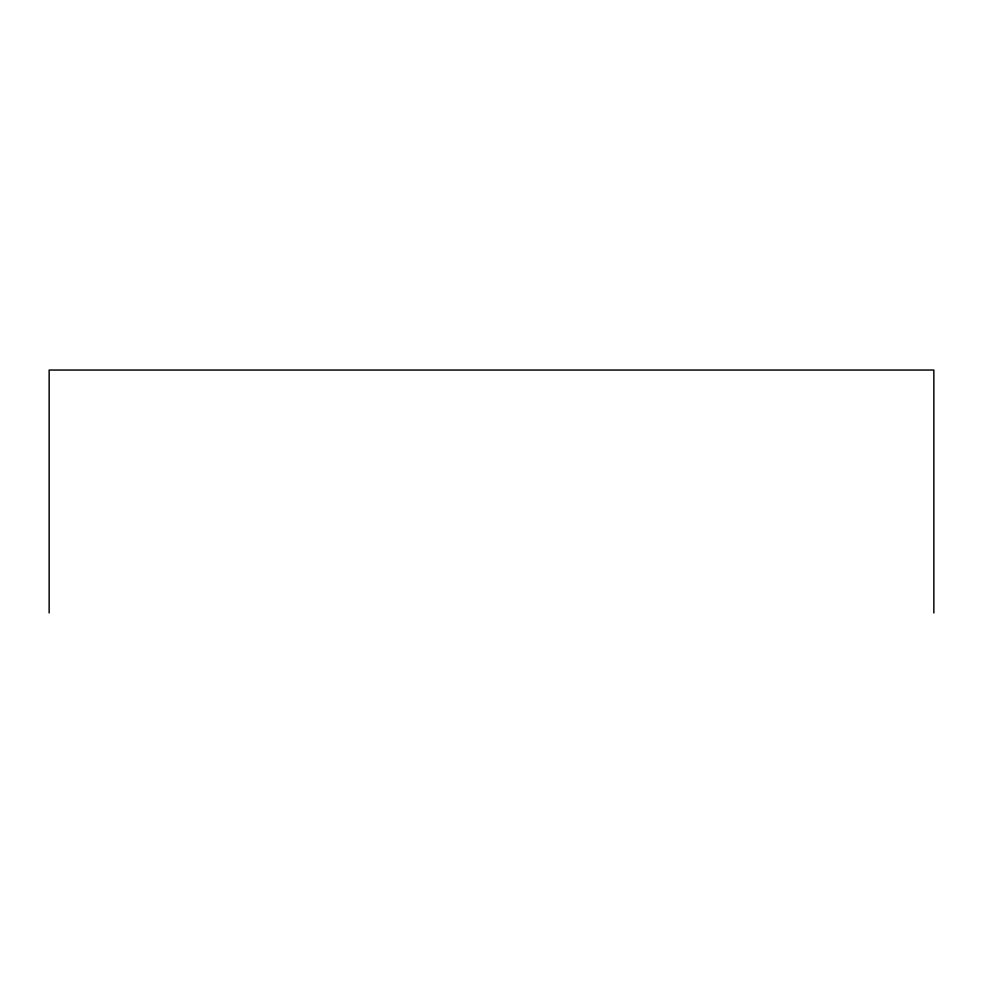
<?xml version="1.0" encoding="UTF-8"?>
<svg xmlns="http://www.w3.org/2000/svg" width="983" height="983" viewBox="0 0 983 983"><rect width="100%" height="100%" fill="white"/><g stroke="black" fill="none" stroke-linecap="round" stroke-linejoin="round"><path stroke-width="1.47" d="M933.85 612.95L933.85 370.05L49.15 370.05L49.15 612.95"/></g></svg>
